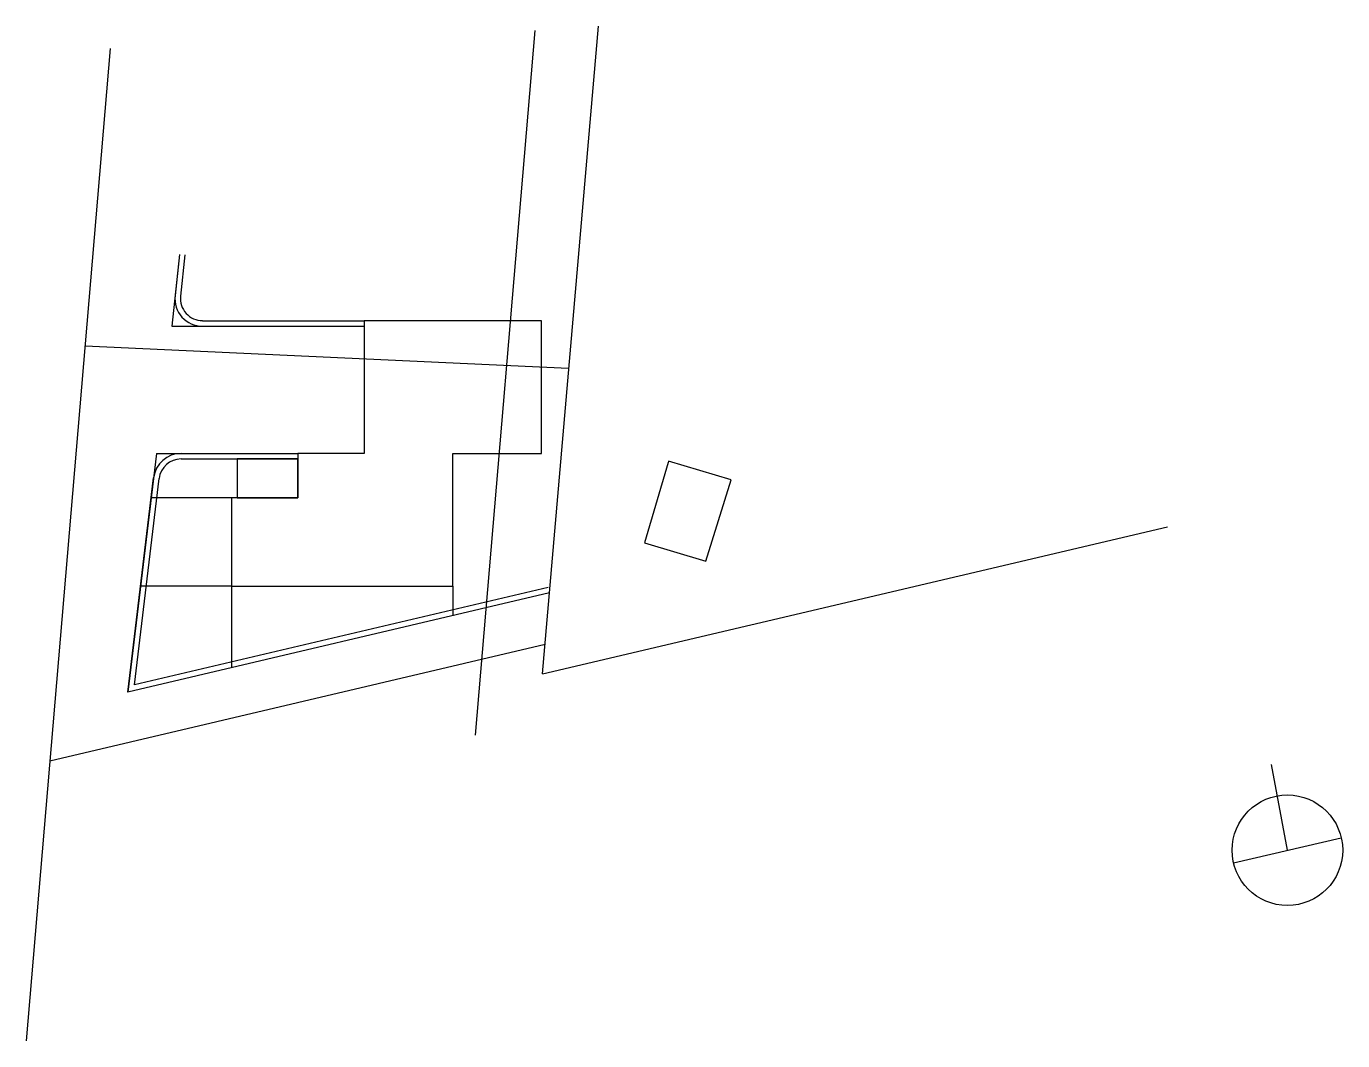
# Model space of a CAD drawing. Header units: millimetres. Extents: x -11300 to 61206, y -25043 to 30850.
import ezdxf

# ---------------------------------------------------------------- set-up
doc = ezdxf.new("R2010")
doc.units = ezdxf.units.MM
for name, color, linetype in [('Circle', 7, 'CONTINUOUS'), ('Edge', 7, 'CONTINUOUS'), ('Edge001', 7, 'CONTINUOUS'), ('Edge002', 7, 'CONTINUOUS'), ('Edge003', 7, 'CONTINUOUS'), ('Edge004', 7, 'CONTINUOUS'), ('Edge005', 7, 'CONTINUOUS'), ('Edge006', 7, 'CONTINUOUS'), ('Edge007', 7, 'CONTINUOUS'), ('Face', 7, 'CONTINUOUS'), ('Fillet', 7, 'CONTINUOUS'), ('Line', 7, 'CONTINUOUS'), ('Line001', 7, 'CONTINUOUS'), ('Line002', 7, 'CONTINUOUS'), ('Line003', 7, 'CONTINUOUS'), ('Line004', 7, 'CONTINUOUS'), ('Line006', 7, 'CONTINUOUS'), ('Line007', 7, 'CONTINUOUS'), ('Line008', 7, 'CONTINUOUS'), ('Line009', 7, 'CONTINUOUS'), ('Line010', 7, 'CONTINUOUS'), ('Line011', 7, 'CONTINUOUS'), ('Line012', 7, 'CONTINUOUS'), ('Line013', 7, 'CONTINUOUS'), ('Line014', 7, 'CONTINUOUS'), ('Line015', 7, 'CONTINUOUS'), ('Line017', 7, 'CONTINUOUS'), ('Offset001', 7, 'CONTINUOUS'), ('Rectangle', 7, 'CONTINUOUS'), ('Wire', 7, 'CONTINUOUS')]:
    doc.layers.add(name, color=color, linetype=linetype)

msp = doc.modelspace()

# ---------------------------------------------------------------- linework, layer by layer
at = {"layer": 'Circle'}
msp.add_circle((58162, -14549), 3044, dxfattribs=at)
at = {"layer": 'Edge'}
msp.add_line((17517, -372), (-5703, -5838), dxfattribs=at)
at = {"layer": 'Edge001'}
msp.add_line((-5703, -5838), (-4288, 5972), dxfattribs=at)
at = {"layer": 'Edge002'}
msp.add_arc((-2775, 5791), 1524, 90, 173.16899, dxfattribs=at)
at = {"layer": 'Edge003'}
msp.add_line((-2775, 7315), (3658, 7315), dxfattribs=at)
at = {"layer": 'Edge004'}
msp.add_line((17447, -75), (-5349, -5442), dxfattribs=at)
at = {"layer": 'Edge005'}
msp.add_line((-5349, -5442), (-3986, 5936), dxfattribs=at)
at = {"layer": 'Edge006'}
msp.add_arc((-2775, 5791), 1219, 90, 173.16899, dxfattribs=at)
at = {"layer": 'Edge007'}
msp.add_line((-2775, 7010), (3658, 7010), dxfattribs=at)
at = {"layer": 'Face'}
for p, q in [((17069, 14630), (7315, 14630)), ((7315, 14630), (7315, 7315)), ((17069, 7315), (17069, 14630)), ((7315, 7315), (3658, 7315)), ((3658, 7315), (3658, 4877)), ((12192, 7315), (17069, 7315)), ((12192, 0), (12192, 7315)), ((3658, 4877), (0, 4877)), ((0, 4877), (0, 0)), ((0, 0), (12192, 0))]:
    msp.add_line(p, q, dxfattribs=at)
at = {"layer": 'Fillet'}
for p, q in [((-2872, 18285), (-3111, 16009)), ((-1595, 14326), (7315, 14326))]:
    msp.add_line(p, q, dxfattribs=at)
msp.add_arc((-1595, 15850), 1524, 174.00105, -90, dxfattribs=at)
at = {"layer": 'Line'}
msp.add_line((0, 0), (0, -4496), dxfattribs=at)
at = {"layer": 'Line001'}
msp.add_line((12192, 0), (12192, -1626), dxfattribs=at)
at = {"layer": 'Line002'}
msp.add_line((0, 0), (-5004, 0), dxfattribs=at)
at = {"layer": 'Line003'}
msp.add_line((0, 4877), (-4420, 4877), dxfattribs=at)
at = {"layer": 'Line004'}
msp.add_line((-2872, 18285), (-3288, 14326), dxfattribs=at)
at = {"layer": 'Line006'}
msp.add_line((-3288, 14326), (7315, 14326), dxfattribs=at)
at = {"layer": 'Line007'}
msp.add_line((-4128, 7315), (3658, 7315), dxfattribs=at)
at = {"layer": 'Line008'}
msp.add_line((-4128, 7315), (-5703, -5838), dxfattribs=at)
at = {"layer": 'Line009'}
msp.add_line((17131, -4829), (20215, 30850), dxfattribs=at)
at = {"layer": 'Line010'}
msp.add_line((-6682, 29630), (-11300, -25043), dxfattribs=at)
at = {"layer": 'Line011'}
msp.add_line((17271, -3213), (-9998, -9633), dxfattribs=at)
at = {"layer": 'Line012'}
msp.add_line((17131, -4829), (51553, 3274), dxfattribs=at)
at = {"layer": 'Line013'}
msp.add_line((18572, 11998), (-8068, 13224), dxfattribs=at)
at = {"layer": 'Line014'}
msp.add_line((16700, 30616), (13421, -8204), dxfattribs=at)
at = {"layer": 'Line015'}
msp.add_line((55197, -15240), (61127, -13857), dxfattribs=at)
at = {"layer": 'Line017'}
msp.add_line((58162, -14549), (57284, -9825), dxfattribs=at)
at = {"layer": 'Offset001'}
for p, q in [((-2569, 18253), (-2808, 15977)), ((-1595, 14630), (7315, 14630))]:
    msp.add_line(p, q, dxfattribs=at)
msp.add_arc((-1595, 15850), 1219, 174.00105, -90, dxfattribs=at)
at = {"layer": 'Rectangle'}
for p, q in [((3658, 7010), (305, 7010)), ((305, 7010), (305, 4877)), ((3658, 4877), (3658, 7010)), ((305, 4877), (3658, 4877))]:
    msp.add_line(p, q, dxfattribs=at)
at = {"layer": 'Wire'}
for p, q in [((24058, 6807), (22742, 2385)), ((24080, 6881), (24058, 6807)), ((27529, 5855), (24080, 6881)), ((26129, 1377), (27529, 5855)), ((22742, 2385), (26129, 1377))]:
    msp.add_line(p, q, dxfattribs=at)

doc.saveas('drawing.dxf')
